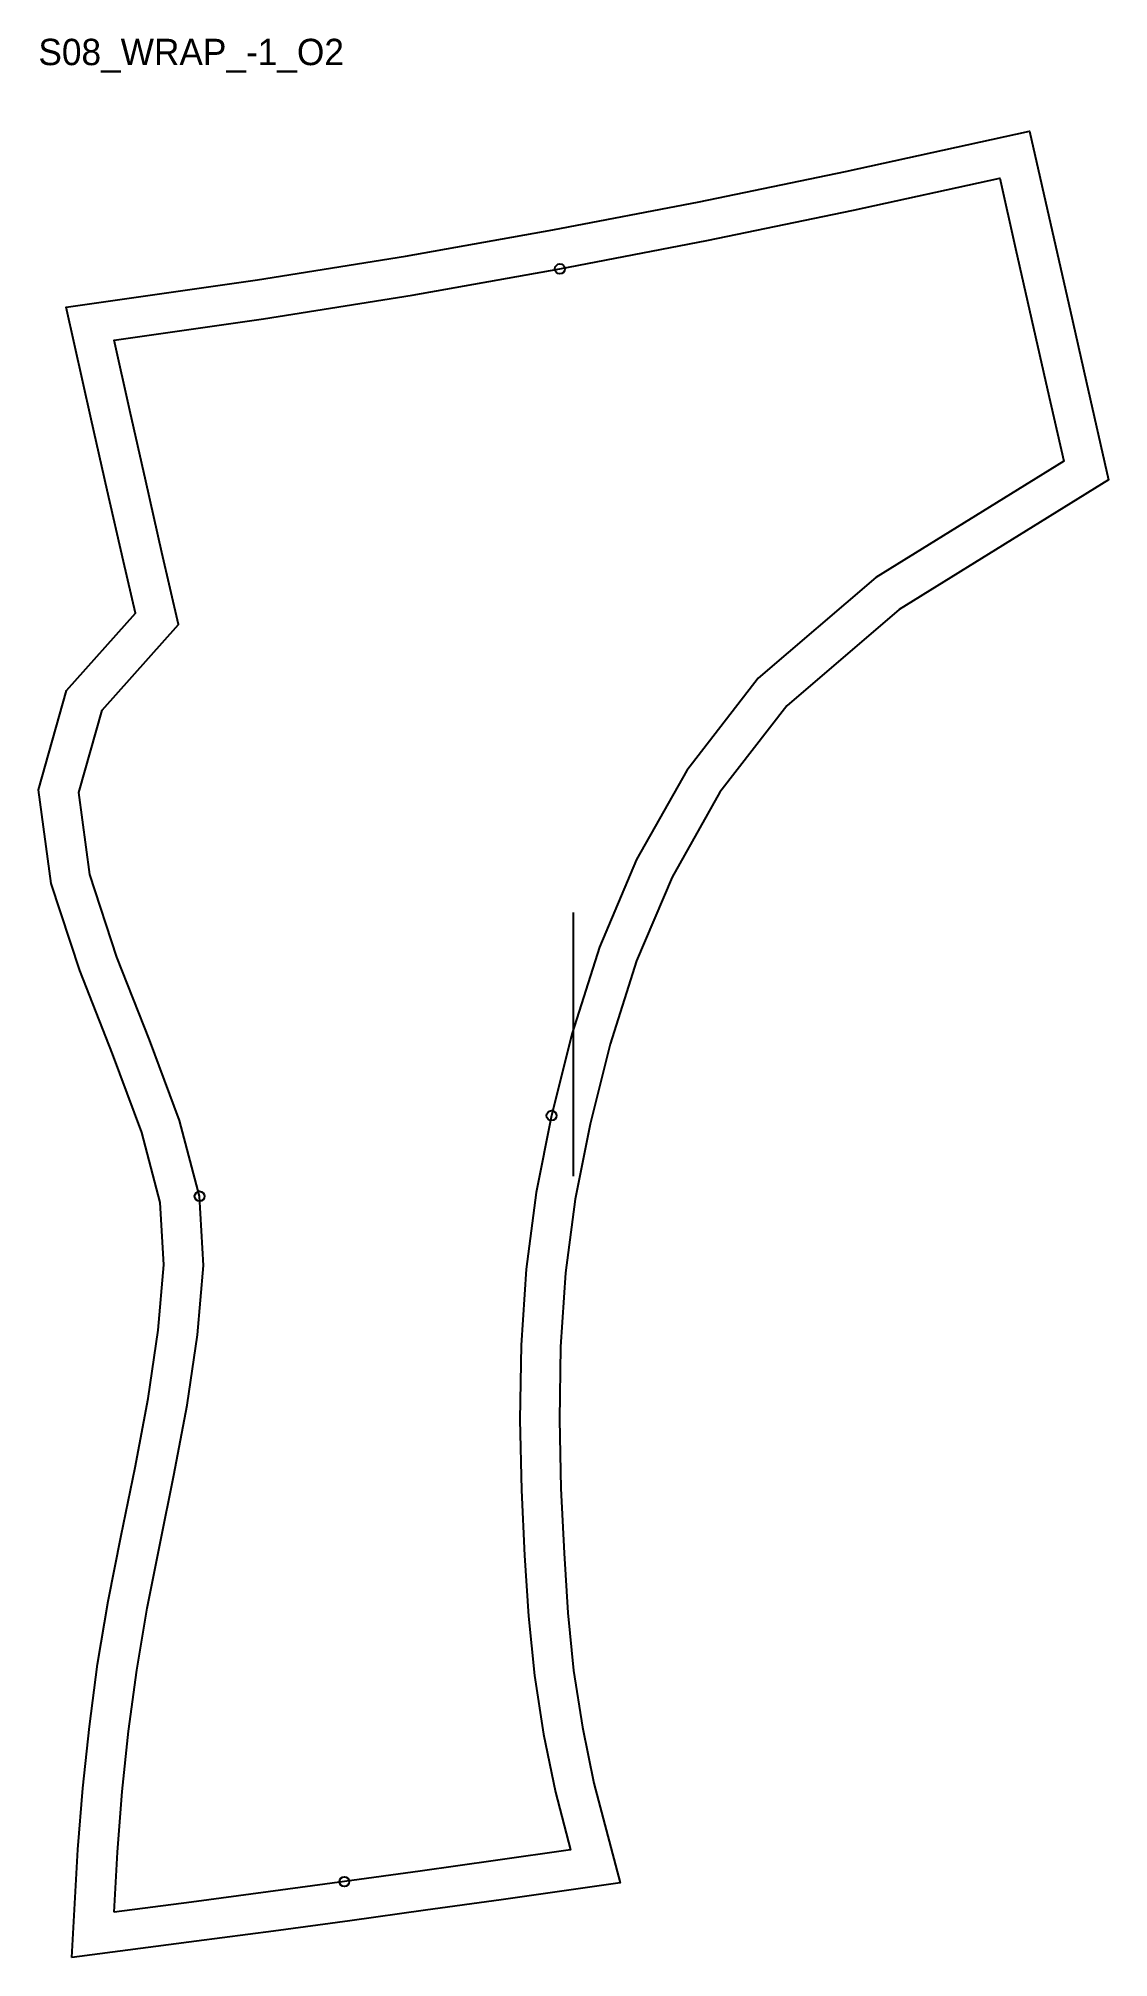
# Model space of a CAD drawing. Header units: millimetres. Extents: x -23 to 302, y -14 to 569.
import ezdxf

# ---------------------------------------------------------------- set-up
doc = ezdxf.new("R2010")
doc.units = ezdxf.units.MM
for name, color, linetype in [('CUT', 1, 'Continuous'), ('GRAIN', 3, 'Continuous'), ('ID', 7, 'Continuous'), ('NOTCH', 2, 'Continuous'), ('SEAM', 5, 'Continuous')]:
    doc.layers.add(name, color=color, linetype=linetype)

msp = doc.modelspace()

# ---------------------------------------------------------------- linework, layer by layer
at = {"layer": 'CUT'}
msp.add_lwpolyline([(-12.78, -13.78), (-10.96, 19.07), (-9.47, 37.69), (-7.49, 56.39), (-4.98, 75.24), (-1.76, 94.39), (2.2, 114.33), (6.4, 134.92), (10.33, 155.84), (13.43, 176.61), (15.1, 196.45), (14.06, 215.37), (8.46, 236.59), (-0.41, 260.44), (-10.41, 285.77), (-19.06, 312.21), (-22.96, 340.63), (-14.4, 370.74), (6.51, 394.15), (2.86, 409.88), (-2.07, 431.57), (-6.94, 453.08), (-14.55, 487.04), (43.58, 495.35), (88.48, 502.57), (133.17, 510.48), (177.67, 519.04), (222.01, 528.19), (277.94, 540.49), (285.39, 507.53), (290.24, 486.11), (295.11, 464.59), (301.93, 434.61), (238.36, 395.27), (204.28, 366.12), (183.9, 339.83), (169.4, 314.13), (158.66, 288.65), (150.61, 263.45), (144.53, 239.09), (139.97, 216.39), (137.03, 194.01), (135.55, 171.56), (135.21, 149.55), (135.68, 128.53), (136.62, 108.93), (137.77, 90.82), (139.53, 73.37), (142.17, 56.17), (145.69, 39.15), (153.65, 8.93), (117.48, 3.79), (94.57, 0.57), (71.54, -2.61), (48.38, -5.73), (25.06, -8.81), (-12.78, -13.78)], close=True, dxfattribs=at)
at = {"layer": 'GRAIN'}
msp.add_line((139.48, 223.36), (139.48, 303.36), dxfattribs=at)
at = {"layer": 'NOTCH'}
for centre in [(135.35, 498.68), (132.82, 241.73), (25.98, 217.25), (69.92, 9.28)]:
    msp.add_circle(centre, 1.5, dxfattribs=at)
at = {"layer": 'SEAM'}
msp.add_lwpolyline([(0, 0), (1.01, 18.26), (2.48, 36.58), (4.43, 54.97), (6.89, 73.45), (10.04, 92.23), (13.96, 111.96), (18.18, 132.61), (22.17, 153.85), (25.35, 175.22), (27.12, 196.27), (25.98, 217.25), (19.91, 240.22), (10.79, 264.73), (0.89, 289.84), (-7.32, 314.92), (-10.73, 339.77), (-3.61, 364.81), (19.6, 390.8), (14.55, 412.57), (9.63, 434.23), (4.77, 455.71), (0, 477), (45.38, 483.49), (90.48, 490.74), (135.35, 498.68), (180.01, 507.27), (224.51, 516.45), (268.86, 526.21), (273.68, 504.89), (278.53, 483.46), (283.41, 461.93), (288.33, 440.3), (231.26, 404.99), (195.55, 374.44), (173.87, 346.49), (158.61, 319.42), (147.4, 292.81), (139.06, 266.74), (132.82, 241.73), (128.13, 218.36), (125.08, 195.18), (123.56, 172.05), (123.21, 149.51), (123.69, 128.11), (124.64, 108.26), (125.81, 89.84), (127.63, 71.85), (130.36, 54.05), (134.01, 36.41), (138.61, 18.91), (115.8, 15.67), (92.91, 12.45), (69.92, 9.28), (46.79, 6.16), (23.5, 3.08)], close=True, dxfattribs=at)

# ---------------------------------------------------------------- texts
at = {"layer": 'ID'}
msp.add_text('S08_WRAP_-1_O2', height=8, dxfattribs=at).set_placement((-22.96, 560.49))

doc.saveas('drawing.dxf')
